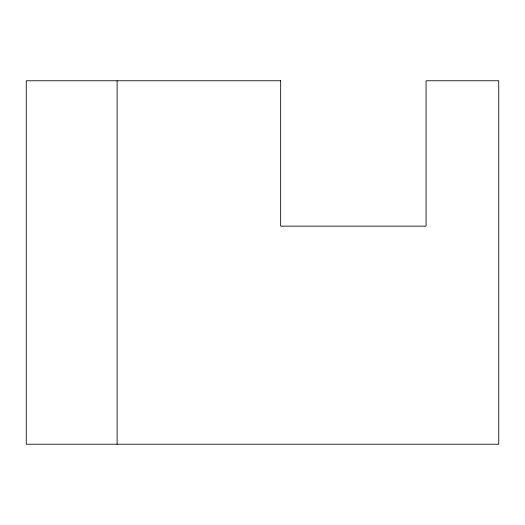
<?xml version="1.0" encoding="UTF-8"?>
<svg xmlns="http://www.w3.org/2000/svg" width="525" height="525" viewBox="0 0 525 525"><rect width="100%" height="100%" fill="white"/><g stroke="black" fill="none" stroke-linecap="round" stroke-linejoin="round"><path stroke-width="0.79" d="M117.114 80.771L117.114 444.229M280.672 80.771L26.25 80.771L26.25 444.229L498.75 444.229L498.75 80.771L426.057 80.771L426.057 226.157L280.672 226.157L280.672 80.771"/></g></svg>
